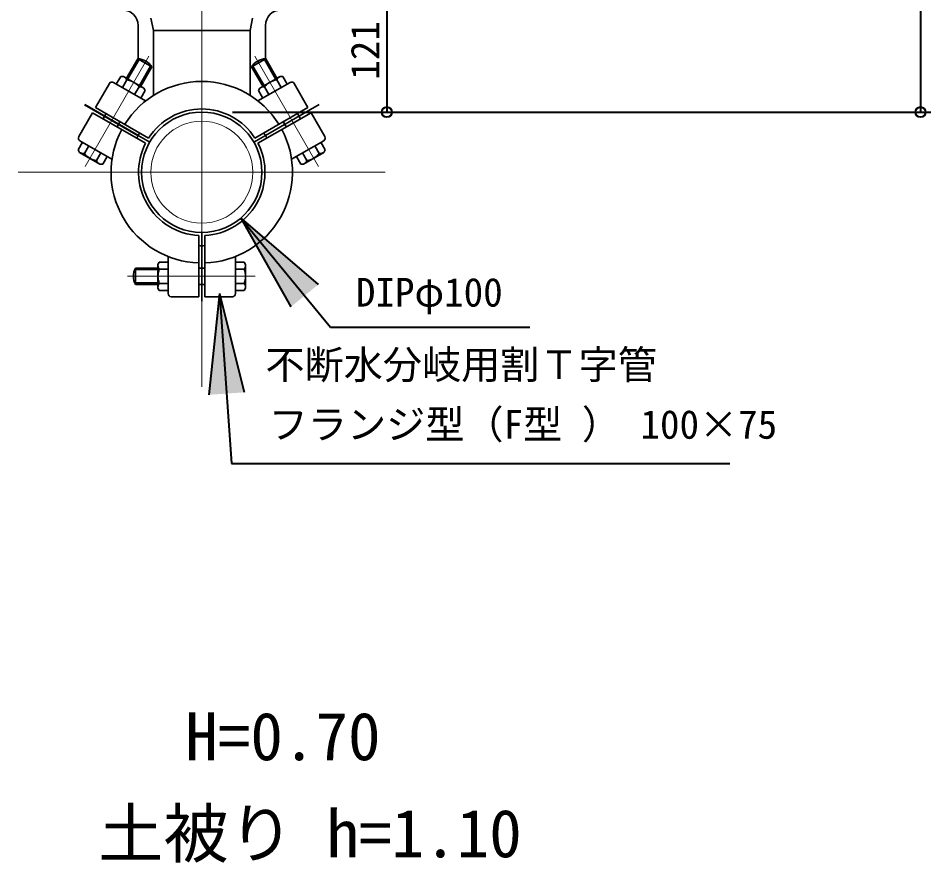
# Model space of a CAD drawing. Units: millimetres at full size, sheet at 1:20; details may follow other scales. Extents: x -5700 to 5714, y -3160 to 3160.
# Drawn here: x -2358 to -1463, y 1149 to 1976 of the extents above; entities that cross this region are included whole.
import ezdxf
from ezdxf.enums import TextEntityAlignment as Align

# ---------------------------------------------------------------- set-up
doc = ezdxf.new("R2010")
doc.units = ezdxf.units.MM
doc.header["$LTSCALE"] = 20
doc.header["$PDMODE"] = 32
doc.header["$PDSIZE"] = 10
doc.linetypes.add('CHAIN1', pattern=[8, 5, -1, 1, -1])
for name, color, linetype, lineweight in [('0-3_CENTER', 1, 'CHAIN1', 40), ('0-5_TEMP01', 3, 'Continuous', 18), ('0-6_T字管', 6, 'Continuous', 35), ('0-8_細線', 7, 'Continuous', 9), ('0-C_寸法', 1, 'Continuous', 40)]:
    doc.layers.add(name, color=color, linetype=linetype, lineweight=lineweight)
doc.layers.add('0-D_注釈', color=1, linetype='Continuous')
doc.styles.add('ＭＳ ゴシック', font='')
doc.styles.get('ＭＳ ゴシック').set_extended_font_data('MS Gothic')

msp = doc.modelspace()

# ---------------------------------------------------------------- linework, layer by layer
at = {"layer": '0-3_CENTER'}
msp.add_line((-2293.27, 1892.01), (-2240.48, 1861.53), dxfattribs=at)
at = {"layer": '0-5_TEMP01'}
for p, q in [((-2178.12, 2223.03), (-2178.12, 1973.03)), ((-2178.12, 1615.01), (-2178.12, 2036.04)), ((-2178.12, 2033.03), (-2178.12, 1933.03)), ((-2292.58, 1831.29), (-2230.15, 1939.41)), ((-2063.67, 1831.29), (-2126.1, 1939.41)), ((-2358.12, 1825.53), (-1998.13, 1825.53)), ((-2125.88, 1723.53), (-2251.13, 1723.53))]:
    msp.add_line(p, q, dxfattribs=at)
at = {"layer": '0-6_T字管'}
for p, q in [((-2240.62, 1936.8), (-2240.62, 1969.53)), ((-2225.62, 1964.53), (-2228.02, 1976.48)), ((-2130.63, 1964.53), (-2128.24, 1976.48)), ((-2115.62, 1936.8), (-2115.62, 1969.53)), ((-2225.62, 1900.79), (-2225.62, 1964.53)), ((-2225.62, 1964.53), (-2130.63, 1964.53)), ((-2130.63, 1900.79), (-2130.63, 1964.53)), ((-2240.89, 1936.82), (-2251.89, 1917.76)), ((-2239.59, 1936.06), (-2250.59, 1917.02)), ((-2227.04, 1928.82), (-2240.89, 1936.82)), ((-2116.67, 1936.06), (-2105.67, 1917.02)), ((-2228.33, 1929.56), (-2239.33, 1910.51)), ((-2227.04, 1928.82), (-2238.03, 1909.77)), ((-2129.22, 1928.82), (-2118.22, 1909.77)), ((-2127.92, 1929.56), (-2116.92, 1910.51)), ((-2257.64, 1919.52), (-2261.96, 1912.03)), ((-2254.92, 1919.52), (-2257.64, 1919.52)), ((-2255.96, 1908.57), (-2251.64, 1916.05)), ((-2235, 1908.02), (-2254.92, 1919.52)), ((-2121.25, 1908.02), (-2101.34, 1919.52)), ((-2100.29, 1908.57), (-2104.61, 1916.05)), ((-2101.34, 1919.52), (-2098.61, 1919.52)), ((-2098.61, 1919.52), (-2094.29, 1912.03)), ((-2282.28, 1889.12), (-2268.78, 1912.51)), ((-2264.68, 1913.61), (-2233.21, 1895.43)), ((-2239.64, 1909.12), (-2243.96, 1901.64)), ((-2233.64, 1905.66), (-2235, 1908.02)), ((-2091.57, 1913.61), (-2123.05, 1895.43)), ((-2122.61, 1905.66), (-2121.25, 1908.02)), ((-2116.61, 1909.12), (-2112.29, 1901.64)), ((-2073.97, 1889.12), (-2087.47, 1912.51)), ((-2237.96, 1898.18), (-2233.64, 1905.66)), ((-2118.29, 1898.18), (-2122.61, 1905.66)), ((-2282.28, 1889.12), (-2230.26, 1859.09)), ((-2073.97, 1889.12), (-2126, 1859.09)), ((-2062.99, 1892.01), (-2115.77, 1861.53)), ((-2285.28, 1883.92), (-2298.78, 1860.55)), ((-2285.28, 1883.92), (-2233.26, 1853.89)), ((-2274.89, 1877.93), (-2271.89, 1883.12)), ((-2070.97, 1883.92), (-2123, 1853.89)), ((-2081.36, 1877.93), (-2084.36, 1883.12)), ((-2070.97, 1883.92), (-2057.47, 1860.55)), ((-2261.03, 1869.93), (-2258.03, 1875.12)), ((-2095.22, 1869.93), (-2098.22, 1875.12)), ((-2294.96, 1854.87), (-2299.28, 1847.39)), ((-2297.68, 1856.44), (-2266.21, 1838.28)), ((-2240.48, 1861.53), (-2229.22, 1855.03)), ((-2115.77, 1861.53), (-2127.03, 1855.03)), ((-2058.57, 1856.44), (-2090.05, 1838.28)), ((-2061.29, 1854.87), (-2056.97, 1847.39)), ((-2299.28, 1847.39), (-2297.92, 1845.04)), ((-2297.92, 1845.04), (-2278, 1833.54)), ((-2293.28, 1843.93), (-2288.96, 1851.41)), ((-2276.96, 1844.48), (-2281.28, 1837)), ((-2079.29, 1844.48), (-2074.97, 1837)), ((-2062.97, 1843.93), (-2067.29, 1851.41)), ((-2056.97, 1847.39), (-2058.34, 1845.04)), ((-2275.28, 1833.54), (-2270.96, 1841.02)), ((-2080.97, 1833.54), (-2085.29, 1841.02)), ((-2278, 1833.54), (-2275.28, 1833.54)), ((-2181.12, 1703.53), (-2181.12, 1763.6)), ((-2178.12, 1753.53), (-2178.12, 1766.53)), ((-2175.12, 1703.53), (-2175.12, 1763.6)), ((-2178.12, 1699.27), (-2178.12, 1753.53)), ((-2221.13, 1735.03), (-2219.76, 1737.38)), ((-2219.76, 1737.38), (-2211.12, 1737.38)), ((-2211.12, 1706.52), (-2211.12, 1742.87)), ((-2145.12, 1706.52), (-2145.12, 1742.87)), ((-2136.49, 1737.38), (-2145.12, 1737.38)), ((-2135.12, 1735.03), (-2136.49, 1737.38)), ((-2243.13, 1731.52), (-2221.13, 1731.52)), ((-2243.13, 1715.52), (-2243.13, 1731.52)), ((-2243.13, 1730.03), (-2221.13, 1730.03)), ((-2221.13, 1712.02), (-2221.13, 1735.03)), ((-2211.12, 1730.46), (-2219.76, 1730.46)), ((-2175.12, 1731.52), (-2181.12, 1731.52)), ((-2145.12, 1730.46), (-2136.49, 1730.46)), ((-2135.12, 1712.02), (-2135.12, 1735.03)), ((-2243.13, 1717.02), (-2221.13, 1717.02)), ((-2243.13, 1715.52), (-2221.13, 1715.52)), ((-2219.76, 1709.67), (-2221.13, 1712.02)), ((-2219.76, 1716.59), (-2211.12, 1716.59)), ((-2211.12, 1709.67), (-2219.76, 1709.67)), ((-2175.12, 1715.52), (-2181.12, 1715.52)), ((-2136.49, 1716.59), (-2145.12, 1716.59)), ((-2145.12, 1709.67), (-2136.49, 1709.67)), ((-2136.49, 1709.67), (-2135.12, 1712.02)), ((-2181.12, 1703.53), (-2208.12, 1703.53)), ((-2175.12, 1703.53), (-2148.13, 1703.53))]:
    msp.add_line(p, q, dxfattribs=at)
for points in [[(-2129.22, 1928.82), (-2115.36, 1936.82), (-2104.36, 1917.76)], [(-2058.34, 1845.04), (-2078.25, 1833.54), (-2080.97, 1833.54)]]:
    msp.add_lwpolyline(points, dxfattribs=at)
msp.add_circle((-2178.12, 1825.53), 59, dxfattribs=at)
for centre, radius, start, end in [((-2255.63, 1969.53), 15, 0, 90), ((-2100.62, 1969.53), 15, 90, 180), ((-2241.46, 1919.83), 17, 31.928, 88.072), ((-2114.79, 1919.83), 17, 91.928, 148.072), ((-2256.51, 1914.55), 5.09, 17.117, 60), ((-2254.12, 1897.9), 18.32, 37.781, 82.219), ((-2102.13, 1897.9), 18.32, 97.781, 142.219), ((-2099.74, 1914.55), 5.09, 120, 162.883), ((-2266.18, 1911.01), 3, 60, 150), ((-2178.12, 1825.53), 89, 31.932, 148.068), ((-2238.51, 1904.16), 5.09, 60, 102.883), ((-2117.74, 1904.16), 5.09, 77.117, 120), ((-2090.07, 1911.01), 3, 30, 120), ((-2178.12, 1825.53), 62, 32.773, 147.227), ((-2178.12, 1825.53), 89, 151.932, 268.068), ((-2178.12, 1825.53), 72, 147.612, 152.388), ((-2178.12, 1825.53), 89, 271.932, 28.068), ((-2178.12, 1825.53), 72, 27.612, 32.388), ((-2296.18, 1859.05), 3, 150, 240), ((-2178.12, 1825.53), 62, 152.773, 267.227), ((-2178.12, 1825.53), 62, 272.773, 27.227), ((-2060.07, 1859.05), 3, 300, 30), ((-2294.42, 1848.89), 5.09, 240, 282.883), ((-2278.8, 1855.15), 18.32, 217.781, 262.219), ((-2077.45, 1855.15), 18.32, 277.781, 322.219), ((-2061.84, 1848.89), 5.09, 257.117, 300), ((-2276.41, 1838.5), 5.09, 197.117, 240), ((-2079.84, 1838.5), 5.09, 300, 342.883), ((-2178.12, 1825.53), 72, 267.612, 272.388), ((-2228.12, 1723.53), 17, 151.928, 208.072), ((-2202.81, 1723.53), 18.32, 157.781, 202.219), ((-2216.03, 1733.92), 5.09, 180, 222.883), ((-2140.22, 1733.92), 5.09, 317.117, 0), ((-2153.45, 1723.53), 18.32, 337.781, 22.219), ((-2216.03, 1713.13), 5.09, 137.117, 180), ((-2140.22, 1713.13), 5.09, 0, 42.883), ((-2208.12, 1706.52), 3, 180, 270), ((-2148.13, 1706.52), 3, 270, 0)]:
    msp.add_arc(centre, radius, start, end, dxfattribs=at)
at = {"layer": '0-8_細線'}
for radius in [59, 50]:
    msp.add_circle((-2178.12, 1825.53), radius, dxfattribs=at)
at = {"layer": '0-C_寸法'}
for p, q in [((-1473.15, 2584.52), (-1473.15, 1884.52)), ((-1996.64, 2005.53), (-1996.64, 1884.52)), ((-2148.13, 1884.52), (-1463.15, 1884.52)), ((-2148.13, 1884.52), (-1986.64, 1884.52)), ((-2139.74, 1780.67), (-2051.97, 1673.6)), ((-2139.74, 1780.67), (-2063.88, 1715.51)), ((-2139.74, 1780.67), (-2090.74, 1693.49)), ((-2160.74, 1706.79), (-2171.12, 1607.34)), ((-2160.74, 1706.79), (-2148.97, 1540.06)), ((-2160.74, 1706.79), (-2136.47, 1609.78)), ((-2051.97, 1673.6), (-1856.35, 1673.6)), ((-2148.97, 1540.06), (-1660.15, 1540.06))]:
    msp.add_line(p, q, dxfattribs=at)
for p in [(-1996.64, 1884.52), (-1473.15, 1884.52)]:
    msp.add_point(p, dxfattribs=at)
for points in [[(-2063.88, 1715.51), (-2090.74, 1693.49), (-2139.74, 1780.67)], [(-2136.47, 1609.78), (-2171.12, 1607.34), (-2160.74, 1706.79)]]:
    msp.add_solid(points, dxfattribs=at)

# ---------------------------------------------------------------- texts
at = {"layer": '0-C_寸法', "style": 'ＭＳ ゴシック'}
msp.add_text('121', height=28.15, rotation=90, dxfattribs=at).set_placement((-1995.43, 1916.22), align=Align.BOTTOM_LEFT)
for s, p in [('DIPφ100', (-2026.97, 1685.39)), ('不断水分岐用割Ｔ字管', (-2115.72, 1614.4)), ('フランジ型（F型 ） 100×75', (-2112.47, 1555.83))]:
    msp.add_text(s, height=28.15, dxfattribs=at).set_placement(p, align=Align.BOTTOM_LEFT)
at = {"layer": '0-D_注釈', "style": 'ＭＳ ゴシック'}
for s, p in [('H=0.70', (-2194.29, 1235.06)), ('土被り h=1.10', (-2279.7, 1139.88))]:
    msp.add_text(s, height=46.92, dxfattribs=at).set_placement(p, align=Align.BOTTOM_LEFT)

doc.saveas('drawing.dxf')
